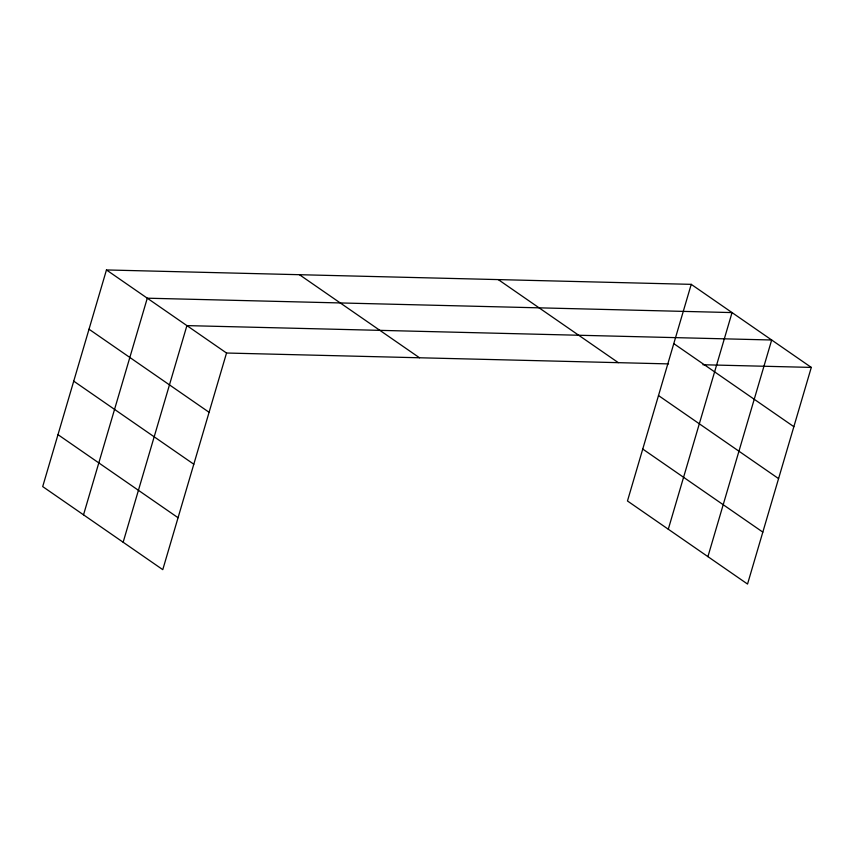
<?xml version="1.0" encoding="UTF-8"?>
<svg xmlns="http://www.w3.org/2000/svg" width="854" height="854" viewBox="0 0 854 854"><rect width="100%" height="100%" fill="white"/><g stroke="black" fill="none" stroke-linecap="round" stroke-linejoin="round"><path stroke-width="1.28" d="M106.462 269.949L42.7 486.588L162.772 569.65L226.534 353.022L106.462 269.949L691.228 284.35L811.3 367.412L747.538 584.051L627.466 500.978L691.228 284.35M83.521 514.823L147.283 298.195L732.049 312.585L668.287 529.224M123.147 542.237L186.909 325.609L771.674 339.999L707.913 556.637M226.534 353.022L668.554 363.9M702.917 364.743L811.3 367.412M673.785 343.618L793.857 426.69M498.256 279.589L618.328 362.662M658.498 395.551L778.57 478.614M642.752 449.055L762.825 532.117M299.434 274.7L419.506 357.773M89.019 329.217L209.091 412.29M73.732 381.151L193.805 464.224M57.987 434.654L178.059 517.727"/></g></svg>
